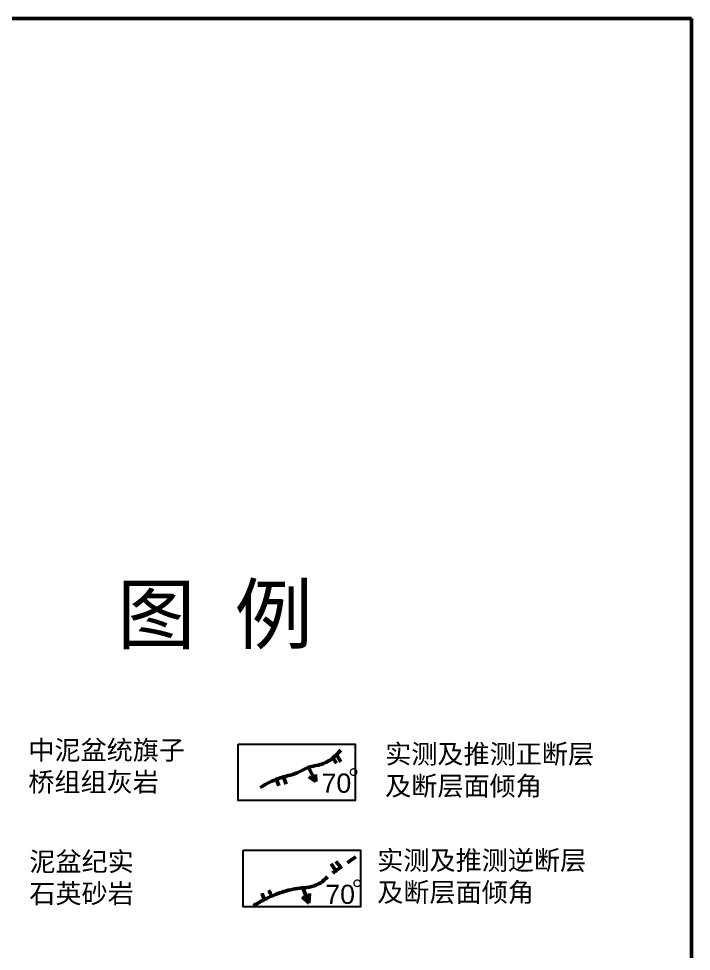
# Model space of a CAD drawing. Header units: millimetres. Extents: x 417511 to 419139, y 2845303 to 2846491.
# Drawn here: x 418787.8 to 419139.1, y 2846004.4 to 2846491.4 of the extents above; entities that cross this region are included whole.
import ezdxf

# ---------------------------------------------------------------- set-up
doc = ezdxf.new("R2010")
doc.units = ezdxf.units.MM
doc.header["$LTSCALE"] = 0.3
doc.layers.add('图例', color=7, linetype='Continuous')
doc.layers.add('图框+网格线', color=7, linetype='Continuous')
doc.styles.get("Standard").update_dxf_attribs({"font": 'arial.ttf'})

msp = doc.modelspace()

# ---------------------------------------------------------------- linework, layer by layer
at = {"layer": '图例', "linetype": 'ByBlock', "lineweight": 50}
for p, q in [((418951.89, 2846105.33), (418953.71, 2846102.64)), ((418953.77, 2846107.06), (418955.99, 2846103.43)), ((418939.22, 2846100.48), (418943.02, 2846093.12)), ((418923.74, 2846090.87), (418922.44, 2846094.23)), ((418927.42, 2846091.7), (418926.05, 2846095.46)), ((418943.03, 2846093.12), (418939.39, 2846095.6)), ((418943.02, 2846093.12), (418942.86, 2846096.79)), ((418942.86, 2846096.79), (418943.03, 2846093.12)), ((418953.43, 2846046.52), (418951.03, 2846050.05)), ((418956.01, 2846048.38), (418953.52, 2846051.34)), ((418936.16, 2846037.56), (418939.34, 2846029.56)), ((418939.34, 2846029.56), (418939.72, 2846034.61)), ((418939.34, 2846029.56), (418935.89, 2846032.96)), ((418935.89, 2846032.96), (418939.34, 2846029.56))]:
    msp.add_line(p, q, dxfattribs=at)
at = {"layer": '图例', "linetype": 'ByBlock', "lineweight": -3}
for points in [[(418902.38, 2846112.67), (418963.59, 2846112.67), (418963.59, 2846083.12), (418902.38, 2846083.12)], [(418905.06, 2846057.18), (418966.28, 2846057.18), (418966.28, 2846027.63), (418905.06, 2846027.63)]]:
    msp.add_lwpolyline(points, close=True, dxfattribs=at)
at = {"layer": '图例', "linetype": 'ByBlock', "lineweight": 50}
for points in [[(418913.92, 2846090.01), (418922.13, 2846094.11), (418928.5, 2846096.16), (418933.32, 2846097.69), (418938.86, 2846100.36), (418944.3, 2846101.69), (418951.29, 2846104.87), (418956.01, 2846109.48)], [(418959.6, 2846050.64), (418963.8, 2846053.78)], [(418951.85, 2846045.29), (418956.56, 2846048.8)], [(418910.43, 2846028.31), (418917.54, 2846032.13), (418926.53, 2846035.72), (418935.74, 2846037.51), (418940.84, 2846038.26), (418945.55, 2846040.28), (418949.07, 2846043.34)], [(418916.03, 2846031.41), (418914.88, 2846034.74)], [(418919.86, 2846033.3), (418918.5, 2846036.38)]]:
    msp.add_spline(points, degree=3, dxfattribs=at)
at = {"layer": '图框+网格线', "linetype": 'ByBlock', "lineweight": 50}
for p, q in [((417511.12, 2846491.42), (419139.12, 2846491.42)), ((419139.12, 2846491.42), (419139.12, 2845303.42))]:
    msp.add_line(p, q, dxfattribs=at)

# ---------------------------------------------------------------- texts
at = {"layer": '图例', "linetype": 'ByBlock', "lineweight": 50, "attachment_point": 1}
for s, width, insert, char_height in [('{\\fSimSun|b0|i0|c134|p2;图 例}', 229.4983, (418839.16, 2846195.4), 30), ('{\\fSimSun|b0|i0|c134|p2;中泥盆统旗子桥组组灰岩}', 86.3818, (418792.81, 2846114.51), 10), ('{\\fSimSun|b0|i0|c134|p2;实测及推测正断层及断层面倾角}', 121.8047, (418979.21, 2846112.46), 10), ('{\\fSimSun|b0|i0|c134|p2;。}', 3.5688, (418960.03, 2846106.78), 10), ('70', 5.1963, (418945.96, 2846097.25), 10), ('{\\fSimSun|b0|i0|c134|p2;泥盆纪实石英砂岩}', 64.6953, (418793.34, 2846056.28), 10), ('{\\fSimSun|b0|i0|c134|p2;实测及推测逆断层及断层面倾角}', 117.11, (418975.07, 2846056.95), 10), ('70', 5.1963, (418947.9, 2846039.19), 10), ('{\\fSimSun|b0|i0|c134|p2;。}', 3.5688, (418961.97, 2846048.72), 10)]:
    msp.add_mtext_dynamic_manual_height_columns(s, width=width, gutter_width=25, heights=[0], dxfattribs=dict(at, insert=insert, char_height=char_height))

doc.saveas('drawing.dxf')
